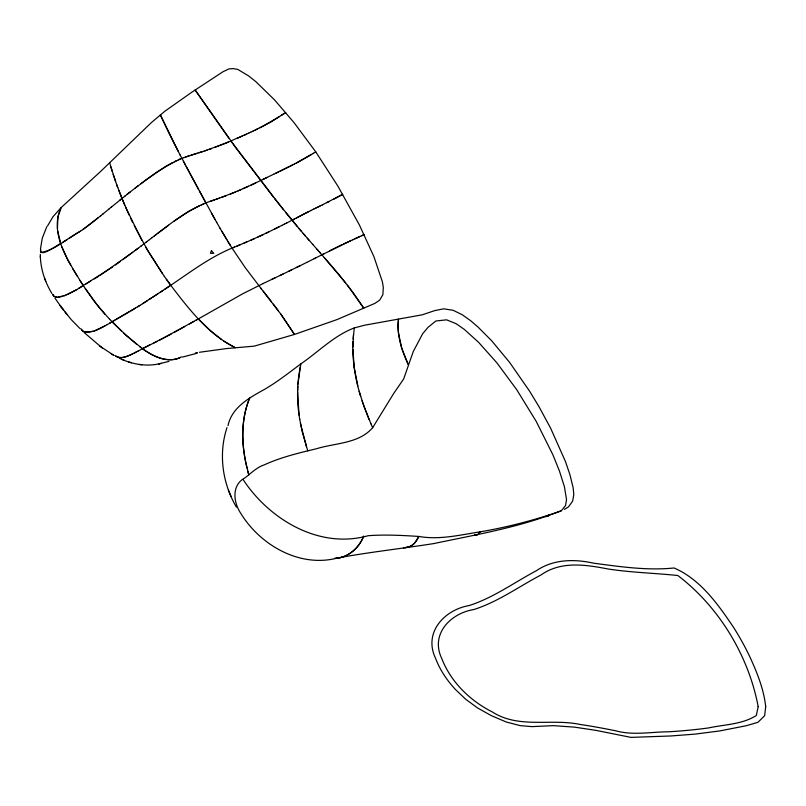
<?xml version="1.0" encoding="UTF-8"?>
<svg xmlns="http://www.w3.org/2000/svg" width="806" height="806" viewBox="0 0 806 806"><rect width="100%" height="100%" fill="white"/><g stroke="black" fill="none" stroke-linecap="round" stroke-linejoin="round"><path stroke-width="1.21" d="M297.626 391.857L299.026 415.07M352.867 347.033L353.502 334.52M297.636 390.598L297.787 386.336M353.008 341.643C352.131 360.131 355.224 378.639 360.614 396.29M353.149 339.034L354.277 327.931L364.685 325.191L422.314 314.803L434.756 310.602L443.753 308.829L453.194 310.31L462.231 314.743L470.553 320.647L478.039 327.055L491.68 340.777L509.604 362.388L529.572 391.142L538.882 406.496L550.649 428.228L565.49 461.626L569.933 474.674L573.167 487.842L573.781 494.531L572.683 501.06L568.482 506.893L564.432 509.352M297.958 384.109L300.336 367.093M40.471 248.963L42.305 238.072L46.829 226.607M40.461 249.961L40.784 252.419C55.292 250.233 67.341 238.012 80.398 231.262M354.277 327.931C334.027 335.608 318.561 351.748 300.96 363.798C296.9 381.994 296.487 400.965 299.741 419.322M227.977 425.689C231.826 407.332 249.296 397.781 264.398 389.449C277.294 381.953 289.032 372.694 300.96 363.798M226.99 427.633C218.255 454 222.456 483.409 236.43 507.165M40.713 249.266C39.02 256.217 48.823 250.666 51.433 249.004M47.564 225.892L53.005 216.703L61.246 207.495L100.458 171.607L151.498 122.472L164.928 111.198L191.788 92.237L222.879 71.805L228.944 68.903L233.176 68.611L237.78 69.407L248.681 75.955L255.855 81.658L274.645 100.004L294.059 122.663L315.781 151.901L337.956 186.246L359.456 225.086L373.944 256.711L382.397 281.838L383.303 287.339L382.9 294.623L379.676 300.164L374.911 303.368L337.079 319.559L294.472 334.44L254.253 346.137L226.476 348.575L199.414 352.282M60.48 208.986C52.229 227.725 61.387 248.641 70.727 265.174M61.246 207.495L57.901 216.905L57.458 228.682M372.644 427.704L393.59 393.63L403.675 378.941L413.266 351.547L422.636 333.785L428.097 327.286L435.855 321L446.595 319.831L456.186 323.73L464.226 329.332L478.482 342.197L497.03 363.012L516.706 389.671L536.272 421.498L552.906 454.806L559.465 471.117L564.381 486.633L566.537 499.508L565.57 505.422L561.621 510.46C520.757 527.225 476.689 534.529 433.608 543.607C401.6 548.614 369.178 552.12 337.23 558.074C299.832 567.867 260.449 545.279 241.004 513.714C233.377 502.672 231.191 485.141 244.994 477.827C251.19 473.203 256.6 467.379 264.156 464.891C280.81 457.314 298.643 452.972 316.375 448.771C335.276 442.897 358.781 443.774 372.644 427.704L370.931 423.775M103.017 213.902L108.921 209.076M108.699 209.258L111.621 206.88M111.087 207.313L124.91 196.13M100.629 215.837L103.49 213.519M100.75 215.736L83.008 229.448L69.266 238.274M98.03 217.942L90.494 223.887A91.38 17.52 -43.6 0 1 82.706 229.67M119.479 200.482L121.968 198.488L118.764 190.287M124.456 196.493L130.129 191.989M127.167 194.327L138.189 185.712M135.207 188.02L156.273 172.484L172.343 162.661M152.012 237.699L159.145 232.259A838.23 291.137 -48.7 0 1 167.225 226.174C181.592 215.111 197.148 205.208 214.608 199.817M149.493 239.624L152.193 237.569M146.672 241.77L141.181 245.941M154.379 235.886L156.555 234.224M146.45 241.941L149.573 239.573M140.919 183.647L146.41 179.516M134.854 250.706L141.594 245.639M157.644 233.397L168.514 225.237M137.937 248.369L122.693 259.713M146.813 179.214L165.824 166.318L180.292 158.984M132.708 252.298L99.833 275.531M120.487 261.335L115.389 265.023M174.076 221.166L188.584 211.484L199.606 205.681M112.759 266.907L76.348 289.878L64.228 295.822M164.787 289.233C187.506 274.423 209.016 257.124 234.475 247.11M163.044 290.402L142.561 303.731M160.303 292.215L170.721 285.253C188.856 309.01 207.948 333.946 235.221 347.698L223.816 341.16M157.936 293.767L152.747 297.172M149.15 299.489L151.437 298.008M285.737 112.548L270.544 122.24L252.5 131.388M279.37 116.618L262.373 126.582M281.344 115.359L283.712 113.848M147.558 300.537L137.685 306.814M86.041 283.893L90.675 281.062M139.901 305.434L116.286 319.216M78.625 288.477L83.27 285.606L92.912 299.358A155.659 98.826 57.4 0 0 100.216 308.688L109.676 319.327M98.675 276.257L94.272 278.926M135.479 308.164L130.894 310.935M311.056 154.752L298.845 161.784M312.94 153.624L315.781 151.901M313.534 153.261L294.321 164.071M107.178 324.647L129.192 311.892M62.707 242.193L65.034 240.793M76.963 289.495L67.502 294.543M109.737 323.125L114.875 320.053M65.185 240.702L67.402 239.392M107.279 324.586L99.491 328.828A49.146 12.12 -44.3 0 1 94.151 330.974C90.091 331.981 84.257 333.603 81.335 329.573M52.652 248.308L60.641 243.452L57.74 231.1M184.715 326.561L180.05 329.16M189.35 323.972L193.853 321.443M195.586 320.476L242.646 293.817L263.27 283.46M178.801 329.866L173.794 332.636M171.144 334.077L153.916 342.913M105.002 325.926L94.161 330.974M137.917 351.174L149.795 344.877M109.636 319.287L126.502 335.689L142.461 348.686L157.2 341.311M138.138 351.043C131.509 354.076 123.006 360.353 115.711 356.131M296.406 217.963L308.869 211.525M286.634 223.01L294.261 219.111M285.646 212.492L292.034 220.27L301.162 215.444A332.203 109.868 -45.2 0 1 308.265 211.817L311.076 210.426M134.128 353.179L136.083 352.162M329.392 250.918L341.825 244.742M181.582 356.856C167.255 364.473 150.994 355.426 139.559 346.54M314.169 258.716L324.022 253.739M319.418 252.016L321.896 254.827L353.088 239.604M296.437 163.003L298.563 161.925M281.949 225.388L284.437 224.128M294.422 164.031L279.894 171.245M284.357 224.169L286.986 222.839M290.372 166.076L292.407 165.049M279.269 226.728L274.332 229.196M259.895 127.822L261.859 126.834M289.324 166.6L275.833 173.199M282.019 225.348L265.658 233.428M306.592 262.494L315.589 258.001M262.685 179.637L267.199 177.401M322.35 204.875L342.741 194.306L333.523 199.374M306.713 262.434L296.356 267.552M313.02 209.469L316.113 207.948M317.665 207.182L320.002 206.034M326.762 202.679L329.07 201.55M322.732 204.684L315.358 208.321M300.447 265.527L288.78 271.259M310.663 210.638L313.685 209.147M291.681 269.839L279.904 275.541M263.028 283.581L283.138 273.99M273.597 174.287L278.181 172.081M255.139 130.129L257.608 128.93M268.821 231.906L250.636 240.319M273.748 174.217L250.918 185.179M361.703 235.735L364.111 234.566L354.882 238.808M159.779 340.041L198.367 318.914L210.084 330.41L221.6 339.598M174.217 161.724L176.252 160.757M263.179 234.617L258.132 236.974M271.632 279.46L275.501 277.627M250.555 132.295L252.973 131.156M248.54 133.232L250.767 132.194M253.487 183.98L238.042 190.901M253.275 184.08L255.643 182.982M248.711 133.161L225.529 143.236L204.734 150.913M343.618 243.906L350.479 240.782M244.349 135.156L246.586 134.139M248.49 186.277L243.251 188.634M132.325 354.066C127.338 356.04 120.326 359.929 115.48 355.829M180.131 357.572L178.479 358.327A45.821 30.709 58.9 0 1 170.237 359.738C159.951 359.718 150.621 354.479 142.461 348.686M359.667 236.662L352.716 239.775M242.485 136.013L236.873 138.481M254.253 238.747L243.805 243.2M241.185 189.541L230.425 194.065M201.389 204.885L203.837 203.847M227.987 241.629L232.037 248.137L240.601 244.53M235.523 191.969L218.718 198.377M236.883 246.082L246.838 241.931M178.277 159.82L183.859 157.633M228.572 141.977L214.769 147.427M210.195 201.399L219.423 198.135M226.405 195.626L221.338 197.47M183.758 157.664L189.239 155.76M185.884 156.898L207.051 150.138M66.011 295.197L57.085 297.384L53.629 296.235L52.884 294.361M209.379 149.352L211.525 148.596M215.827 199.394L217.59 198.78M561.298 510.933C533.461 520.505 504.878 527.91 475.802 532.544C456.881 535.678 437.96 539.829 418.818 536.443C401.962 535.365 385.016 534.459 368.151 535.708C319.579 549.41 269.688 519.84 243.331 479.892M191.234 155.135L197.309 153.251M202.649 151.588L198.84 152.777M182.519 357.068L197.087 353.23M168.938 361.4L158.822 363.879L161.472 363.385M62.808 296.316L57.236 297.394L53.488 295.953M92.72 331.347L86.302 332.132L83.219 331.326M159.618 363.728C146.057 366.841 131.69 364.282 119.328 358.176M405.368 547.727C411.685 547.123 416.581 542.136 418.818 536.443L414.647 543.063A35.121 21.399 69.3 0 1 409.508 546.659L403.524 547.879M195.384 352.978L197.369 352.625M138.823 364.423L141.785 364.765M128.728 361.985L131.378 362.771M121.827 359.345L124.356 360.383M99.481 345.865L113.616 355.194M111.309 353.905L114.21 355.527M102.523 348.202L84.116 332.505M136.698 344.323L123.802 333.231M82.706 331.034L81.053 328.808M121.414 330.994L112.024 321.765M80.076 328.626L70.999 319.367L60.017 305.383L63.331 309.887L62.394 308.627M312.688 244.369L320.244 252.943M317.05 249.316L318.481 250.948M321.896 254.827L345.643 282.866M312.809 244.51L298.875 228.43M324.284 257.547L332.938 267.532A496.325 373.158 67.4 0 1 339.165 274.906L352.645 291.984L363.758 308.144L347.457 285.183M307.338 238.254L309.091 240.269M105.012 314.28L96.005 303.439L85.305 288.608M303.147 233.418L305.444 236.077M301.444 231.443L274.463 198.488M297.394 226.677L292.034 220.27M283.46 209.782L235.785 147.689L195.102 89.94L228.803 138.118M65.084 312.164L67.079 314.693M260.862 288.226L271.441 301.736M263.25 291.258L281.002 314.35L294.472 334.44L280.649 313.877M273.536 197.319L230.899 141.01M261.386 288.891L245.296 267.723L232.037 248.137M273.315 304.154L278.503 311.005M61.538 307.469L54.929 298.119M166.409 279.329L168.605 282.352M168.706 282.493L170.721 285.253L164.343 276.387M162.429 273.607L145.695 247.13M164.424 276.498L148.123 251.281L134.169 225.559M79.955 280.508L83.27 285.606L72.832 268.851M77.054 275.914L67.916 260.086L61.81 246.727M230.405 245.528L220.018 228.219M226.839 239.735L221.771 231.251M51.906 293.455C44.693 281.747 40.35 268.126 40.3 254.323M220.199 228.521L216.623 222.295M216.723 222.476L211.504 213.187M214.87 219.202L186.136 166.409M141.997 240.561L125.686 207.364M205.903 203.011L199.334 190.911M198.457 189.299L180.07 154.923M183.456 161.351L185.259 164.756M178.146 151.226L160.334 114.795A379.314 190.135 60.2 0 0 167.215 129.464A377.722 189.46 60.2 0 0 172.675 140.536L180.121 155.034M130.602 218.194L132.406 222.013M129.182 215.162L122.764 200.462M370.972 423.855L363.879 406.204L359.164 391.263M228.35 490.058L230.979 496.244M124.769 205.248L116.759 184.937L110.785 166.731M368.997 419.372L362.085 400.864M44.562 278.181L45.791 281.375M116.568 184.373L117.736 187.546M52.884 294.522L53.216 295.459M115.601 181.541L113.172 174.348M112.296 171.517L109.687 162.832M306.492 446.806L300.386 423.261M307.791 450.866L302.22 431.784L299.671 418.939M247.825 471.188L248.792 474.946L245.901 462.987A97.284 62.435 66.8 0 1 243.986 452.075C241.387 433.991 242.656 415.07 249.638 398.053C240.52 420.238 241.468 445.164 247.029 468.105M357.793 385.963L354.277 367.828M354.247 367.607L352.877 349.411M40.35 256.419L40.381 257.326M398.496 319.297C396.683 335.014 401.66 350.489 408.269 364.554L401.7 348.192L398.406 332.616A54.536 30.195 65.5 0 1 398.496 319.297M765.7 706.721L764.622 715.748L757.922 722.317L745.973 725.793L719.748 730.931L694.973 734.125L670.904 735.969L630.977 737.389L595.926 730.357L574.477 727.133L553.43 725.652L531.94 726.629L520.223 725.632L506.218 721.995L491.348 715.647L477.555 707.96L465.636 699.195L455.541 689.583A109.737 73.235 21.3 0 1 435.583 658.371C423.19 632.65 444.257 609.799 469.173 605.548C493.363 597.78 514.097 582.547 536.343 570.729C553.319 559.142 574.285 558.86 593.629 563.192C620.288 566.689 647.158 570.739 674.088 567.978C700.585 579.454 717.914 604.178 733.561 627.37A422.243 238.244 19.5 0 1 750.275 657.756C757.408 673.332 763.856 689.563 765.7 706.721M758.174 706.64L756.29 715.527C742.175 724.503 724.644 724.443 708.686 727.909C695.397 729.752 682.037 730.971 668.648 731.788C651.057 731.878 633.032 735.616 615.784 730.82C603.956 728.423 592.078 726.206 580.129 724.463C550.941 718.247 519.024 729.067 492.315 711.95C469.979 700.696 450.846 682.017 441.738 658.472C430.082 634.191 450.544 613.225 473.857 609.538C497.987 601.87 518.691 586.708 540.927 575.01C561.026 560.724 585.781 564.724 608.278 569.016C631.39 572.542 654.653 573.106 677.806 575.504C718.992 606.767 748.633 655.832 758.174 706.64M211.454 250.656L210.447 253.326L213.781 253.346L211.454 250.656M363.637 536.252C358.912 548.282 347.789 558.064 334.48 558.447C347.779 557.994 358.851 548.261 363.637 536.252M480.215 531.789L477.877 534.559L474.381 535.244L477.867 534.569L480.215 531.789M549.662 514.661L548.402 516.162L545.602 516.656L549.662 514.661"/></g></svg>
